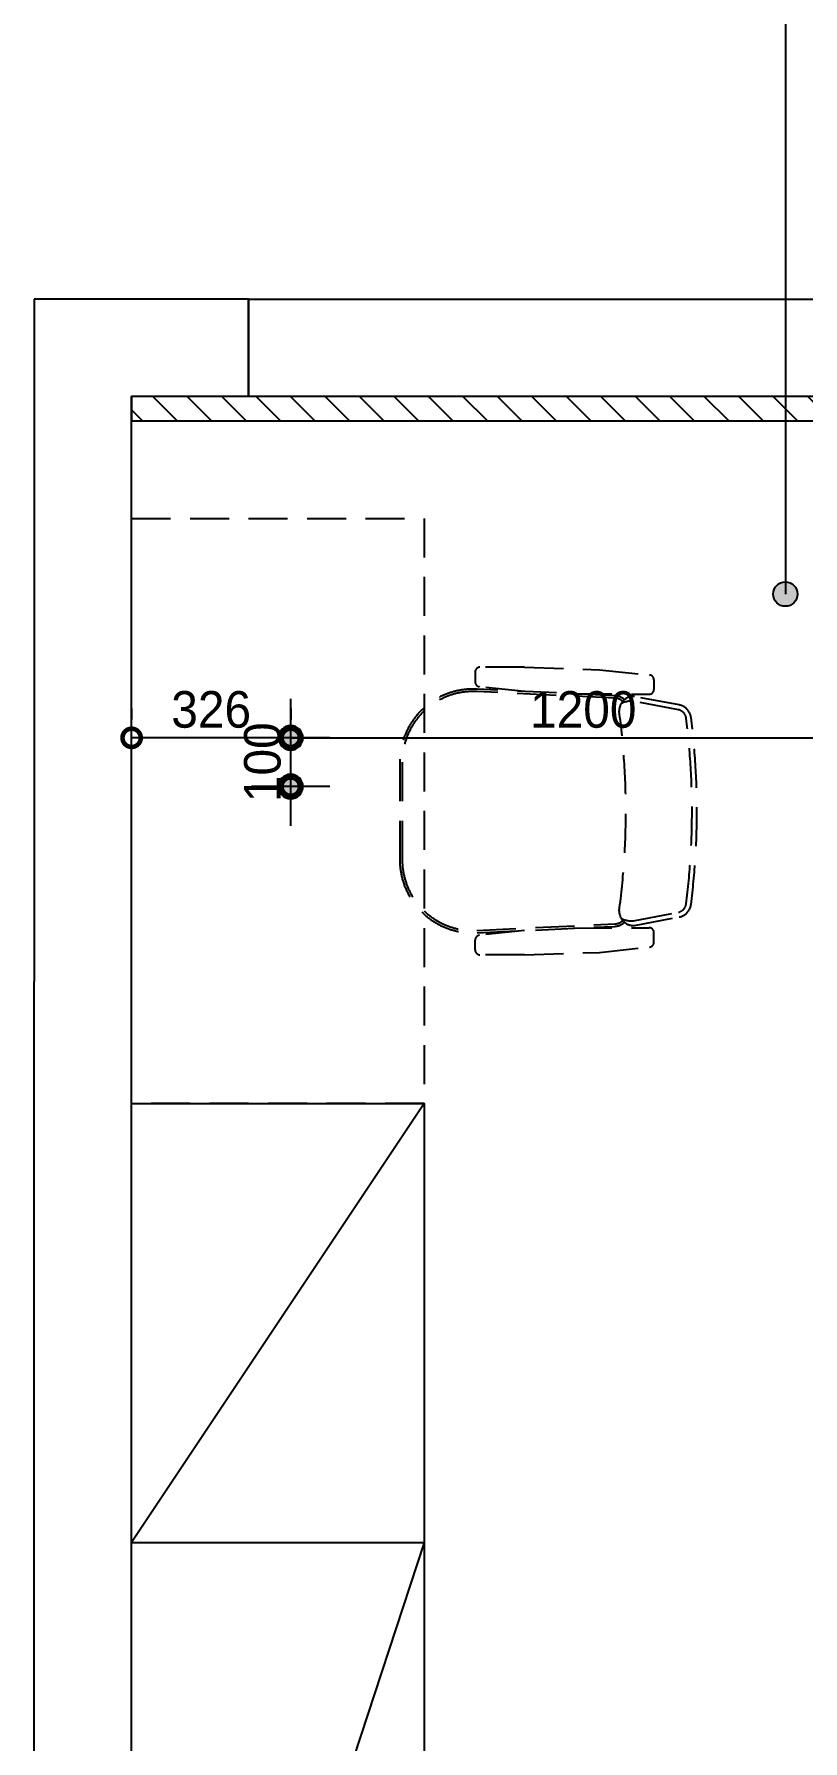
# Model space of a CAD drawing. Header units: inches. Extents: x -63256 to 33689, y -34490 to 100230.
# Drawn here: x -2013 to -436, y 10336 to 13837 of the extents above; entities that cross this region are included whole.
import ezdxf

# ---------------------------------------------------------------- set-up
doc = ezdxf.new("R2010")
doc.units = ezdxf.units.IN
doc.header["$LTSCALE"] = 100
doc.header["$MEASUREMENT"] = 0
doc.linetypes.add('DH-HID2', pattern=[1.2, 0.8, -0.4])
for name, color, linetype in [('0-ELC TEXT', 7, 'Continuous'), ('06-FUR', 6, 'Continuous'), ('07-DIM WAL', 5, 'Continuous'), ('3.기호.계단선', 30, 'Continuous'), ('C-WIN', 4, 'Continuous'), ('FU-FURM', 251, 'DH-HID2'), ('RC-LIGHT', 7, 'Continuous'), ('도면층2', 2, 'Continuous')]:
    doc.layers.add(name, color=color, linetype=linetype)
doc.styles.add('스타일1', font='')
doc.styles.get('스타일1').set_extended_font_data('HYwulM')
doc.dimstyles.new('30', dxfattribs={"dimscale": 30, "dimtxt": 2.5, "dimasz": 2.5, "dimexe": 1.25, "dimexo": 2, "dimtad": 1, "dimdec": 0, "dimtxsty": '스타일1', "dimblk": 'DOTSMALL', "dimcen": 2.5, "dimclrd": 1, "dimclre": 1, "dimclrt": 2, "dimadec": 0, "dimazin": 0, "dimtfac": 1, "dimtix": 1, "dimtmove": 0, "dimatfit": 3, "dimldrblk": 'DOTSMALL', "dimfxl": 1.25, "dimarcsym": 0})

# ---------------------------------------------------------------- blocks, each defined once
blk = doc.blocks.new('vuidauseh')
at = {"layer": 'C-WIN'}
blk.add_lwpolyline([(-54854.5, 13293.6), (-51744.5, 13293.6), (-51744.5, 13093.6), (-54854.5, 13093.6)], close=True, dxfattribs=at)
at = {"layer": '도면층2'}
for p, q in [((-54854.5, 13293.6), (-55294.5, 13293.6)), ((-55294.5, 13293.6), (-55294.5, 11893.6)), ((-54854.5, 13293.6), (-54854.5, 13093.6)), ((-55094.5, 8913.6), (-55094.5, 13093.6)), ((-54854.5, 13093.6), (-55094.5, 13093.6)), ((-55294.5, 3083.6), (-55294.5, 11893.6))]:
    blk.add_line(p, q, dxfattribs=at)
blk = doc.blocks.new('VUDASAUSEH')
at = {"layer": '3.기호.계단선'}
h = blk.add_hatch(dxfattribs=at)
h.set_pattern_fill('_USER', color=256, scale=50, angle=135, pattern_type=0)
h.set_pattern_definition([(135, (63784.06, -229590.68), (-35.355339, -35.355339), [])])
h.paths.add_polyline_path([(-24263.2, -5376.4), (-24263.2, -5326.4), (-27613.2, -5326.4), (-27613.2, -5376.4)])
at = {"layer": '06-FUR', "color": 8}
blk.add_line((-27013.2, -7676.4), (-27613.2, -9506.4), dxfattribs=at)
blk.add_lwpolyline([(-27013.2, -6776.4), (-27613.2, -7676.4), (-27013.2, -7676.4)], dxfattribs=at)
blk.add_lwpolyline([(-27013.2, -9506.4), (-27613.2, -9506.4), (-27613.2, -6776.4), (-27013.2, -6776.4)], close=True, dxfattribs=at)
at = {"layer": '3.기호.계단선'}
blk.add_lwpolyline([(-24263.2, -5376.4), (-24263.2, -5326.4), (-27613.2, -5326.4), (-27613.2, -5376.4), (-24263.2, -5376.4)], dxfattribs=at)
at = {"layer": 'FU-FURM', "color": 8}
for p, q in [((-27613.2, -6776.4), (-27613.2, -5576.4)), ((-27613.2, -5576.4), (-27013.2, -5576.4)), ((-27013.2, -5576.4), (-27013.2, -6776.4)), ((-26908.7, -5891.5), (-26908.7, -5911.5)), ((-26807.5, -5881.5), (-26898.7, -5881.5)), ((-26807.5, -5881.5), (-26653.7, -5886.6)), ((-26653.7, -5886.6), (-26550.7, -5897.4)), ((-26541.8, -5907.4), (-26541.8, -5927)), ((-26622.3, -5944.9), (-26904.8, -5931.6)), ((-26622, -5939.9), (-26904.6, -5926.6)), ((-26807.4, -5931.2), (-26899.8, -5921.5)), ((-26708, -5935.8), (-26551.9, -5937)), ((-26489.9, -5959), (-26582, -5941.5)), ((-26491.7, -5968.8), (-26583.9, -5951.3)), ((-27063.2, -6076.4), (-27063.2, -6276.5)), ((-27058.2, -6076.4), (-27058.2, -6276.5)), ((-26583.9, -6401.5), (-26491.7, -6384)), ((-26582, -6411.4), (-26489.9, -6393.8)), ((-26904.8, -6421.2), (-26622.3, -6408)), ((-26904.6, -6426.2), (-26622, -6413)), ((-26807.4, -6421.7), (-26899.8, -6431.3)), ((-26708, -6417), (-26551.9, -6415.8)), ((-26541.8, -6445.5), (-26541.8, -6425.8)), ((-26908.7, -6461.3), (-26908.7, -6441.3)), ((-26807.5, -6471.3), (-26898.7, -6471.3)), ((-26807.5, -6471.3), (-26653.7, -6466.3)), ((-26653.7, -6466.3), (-26550.7, -6455.4)), ((-27013.2, -6776.4), (-27613.2, -6776.4))]:
    blk.add_line(p, q, dxfattribs=at)
for centre, radius, start, end in [((-26898.7, -5891.5), 10, 90, 180), ((-26898.7, -5911.5), 10, 180, 264.0228), ((-26551.8, -5907.4), 10, 0, 83.9885), ((-26913.2, -6076.4), 150, 86.7077, 131.8103), ((-26913.2, -6076.4), 145, 86.7077, 133.6028), ((-26623.2, -5969.8), 25, 45.8011, 87.7173), ((-26623.2, -5969.8), 30, 45.8011, 87.7173), ((-26583.2, -5971.4), 30, 87.7173, 180), ((-26551.8, -5927), 10, 269.554, 0), ((-26913.2, -6076.4), 150, 131.8103, 180), ((-26913.2, -6076.4), 145, 133.6028, 180), ((-28133.1, -6176.4), 1533.7, 352.3194, 7.6806), ((-26587.8, -6000.5), 49.4, 85.4342, 115.1727), ((-26495.5, -5988.5), 20, 7.1793, 79.2056), ((-26495.5, -5988.5), 30, 7.1793, 79.2056), ((-27987.4, -6176.4), 1533.7, 352.8207, 7.1793), ((-27987.4, -6176.4), 1523.7, 352.8207, 7.1793), ((-26913.2, -6276.5), 150, 180, 228.1897), ((-26913.2, -6276.5), 145, 180, 226.3972), ((-26495.5, -6364.3), 20, 280.7944, 352.8207), ((-26495.5, -6364.3), 30, 280.7944, 352.8207), ((-26913.2, -6276.5), 145, 226.3972, 273.2923), ((-26913.2, -6276.5), 150, 228.1897, 273.2923), ((-26623.2, -6383), 25, 272.2827, 314.1989), ((-26623.2, -6383), 30, 272.2827, 314.1989), ((-26583.2, -6381.4), 30, 180, 272.2827), ((-26587.8, -6352.3), 49.4, 244.8273, 274.5658), ((-26898.7, -6441.3), 10, 95.9772, 180), ((-26551.8, -6425.8), 10, 0, 90.446), ((-26898.7, -6461.3), 10, 180, 270), ((-26551.8, -6445.5), 10, 276.0115, 0)]:
    blk.add_arc(centre, radius, start, end, dxfattribs=at)
blk.add_blockref('vuidauseh', (27481.3, -18420))
blk = doc.blocks.new('1')
at = {"linetype": 'Continuous'}
h = blk.add_hatch(color=4, dxfattribs=at)
h.dxf.hatch_style = 1
edge = h.paths.add_edge_path()
edge.add_arc((11539653.5, -14273503.8), 37.5, 0, 360)
at = {"color": 1, "linetype": 'Continuous'}
for p, q in [((11539653.5, -14273637.1), (11539653.5, -14273370.5)), ((11539520.2, -14273503.8), (11539786.8, -14273503.8))]:
    blk.add_line(p, q, dxfattribs=at)
at = {"color": 4, "linetype": 'Continuous'}
for radius in [41.5, 37.5]:
    blk.add_circle((11539653.5, -14273503.8), radius, dxfattribs=at)
blk = doc.blocks.new('_DOTSMALL')
at = {"color": 0, "linetype": 'ByBlock', "const_width": 0.5}
blk.add_lwpolyline([(-0.0625, 0, 1), (0.0625, 0, 1)], format="xyb", close=True, dxfattribs=at)
blk = doc.blocks.new('*D195')
at = {"layer": '07-DIM WAL', "color": 1, "lineweight": -2, "transparency": 16777216}
for p, q in [((-1486.8, 12218.6), (-1486.8, 12468.6)), ((-1426.8, 12393.6), (-1449.3, 12393.6)), ((-1546.8, 12293.6), (-1524.3, 12293.6))]:
    blk.add_line(p, q, dxfattribs=at)
at = {"layer": 'Defpoints', "color": 0, "transparency": 16777216}
for p in [(-1486.8, 12393.6), (-1486.8, 12393.6), (-1486.8, 12293.6)]:
    blk.add_point(p, dxfattribs=at)
at = {"layer": '07-DIM WAL', "color": 1, "lineweight": -2, "transparency": 16777216, "xscale": 75, "yscale": 75, "zscale": 75}
for p, rotation in [((-1486.8, 12393.6), 270), ((-1486.8, 12293.6), 90)]:
    blk.add_blockref('_DOTSMALL', p, dxfattribs=dict(at, rotation=rotation))
at = {"layer": '07-DIM WAL', "color": 2, "transparency": 16777216, "insert": (-1544.6, 12343.6), "char_height": 75, "attachment_point": 5, "rotation": 90, "style": '스타일1'}
blk.add_mtext('100', dxfattribs=at)
blk = doc.blocks.new('*D198')
at = {"layer": '07-DIM WAL', "color": 1, "lineweight": -2, "transparency": 16777216}
for p, q in [((-1813.2, 12453.6), (-1813.2, 12431.1)), ((-1486.8, 12453.6), (-1486.8, 12431.1)), ((-1486.8, 12393.6), (-1813.2, 12393.6))]:
    blk.add_line(p, q, dxfattribs=at)
at = {"layer": 'Defpoints', "color": 0, "transparency": 16777216}
for p in [(-1813.2, 12393.6), (-1813.2, 12393.6), (-1486.8, 12393.6)]:
    blk.add_point(p, dxfattribs=at)
at = {"layer": '07-DIM WAL', "color": 1, "lineweight": -2, "transparency": 16777216, "xscale": 75, "yscale": 75, "zscale": 75, "rotation": 180}
blk.add_blockref('_DOTSMALL', (-1813.2, 12393.6), dxfattribs=at)
at = {"layer": '07-DIM WAL', "color": 1, "lineweight": -2, "transparency": 16777216, "xscale": 75, "yscale": 75, "zscale": 75}
blk.add_blockref('_DOTSMALL', (-1486.8, 12393.6), dxfattribs=at)
at = {"layer": '07-DIM WAL', "color": 2, "transparency": 16777216, "insert": (-1650, 12451.4), "char_height": 75, "attachment_point": 5, "style": '스타일1'}
blk.add_mtext('326', dxfattribs=at)
blk = doc.blocks.new('*D199')
at = {"layer": '07-DIM WAL', "color": 1, "lineweight": -2, "transparency": 16777216}
for p, q in [((-1486.8, 12453.6), (-1486.8, 12431.1)), ((-286.8, 12453.6), (-286.8, 12431.1)), ((-1486.8, 12393.6), (-286.8, 12393.6))]:
    blk.add_line(p, q, dxfattribs=at)
at = {"layer": 'Defpoints', "color": 0, "transparency": 16777216}
for p in [(-1486.8, 12393.6), (-286.8, 12393.6), (-286.8, 12393.6)]:
    blk.add_point(p, dxfattribs=at)
at = {"layer": '07-DIM WAL', "color": 1, "lineweight": -2, "transparency": 16777216, "xscale": 75, "yscale": 75, "zscale": 75, "rotation": 180}
blk.add_blockref('_DOTSMALL', (-1486.8, 12393.6), dxfattribs=at)
at = {"layer": '07-DIM WAL', "color": 1, "lineweight": -2, "transparency": 16777216, "xscale": 75, "yscale": 75, "zscale": 75}
blk.add_blockref('_DOTSMALL', (-286.8, 12393.6), dxfattribs=at)
at = {"layer": '07-DIM WAL', "color": 2, "transparency": 16777216, "insert": (-886.8, 12451.3), "char_height": 75, "attachment_point": 5, "style": '스타일1'}
blk.add_mtext('1200', dxfattribs=at)

msp = doc.modelspace()

# ---------------------------------------------------------------- hatches: boundary and pattern name
at = {"layer": '0-ELC TEXT'}
h = msp.add_hatch(color=256, dxfattribs=at)
h.dxf.hatch_style = 1
edge = h.paths.add_edge_path()
edge.add_arc((-472.3, 12688.4), 25, -180, 180, ccw=False)

# ---------------------------------------------------------------- linework, layer by layer
msp.add_line((-472.3, 14197.5), (-472.3, 12688.4), dxfattribs=at)
msp.add_circle((-472.3, 12688.4), 25, dxfattribs=at)

# ---------------------------------------------------------------- block references
msp.add_blockref('VUDASAUSEH', (25800, 18420))
at = {"layer": 'RC-LIGHT', "xscale": -0.6024096385271789, "yscale": 0.6024096385271789, "zscale": 0.6024096385271789}
for p in [(6950111.7, 8610889.9), (6950111.7, 8610789.9)]:
    msp.add_blockref('1', p, dxfattribs=at)

# ---------------------------------------------------------------- dimensions: what is measured, and where the dimension line sits
at = {"layer": '07-DIM WAL'}
for base, p2, picture, middle in [((-1813.2, 12393.6), (-1813.2, 12393.6), '*D198', (-1650, 12451.4)), ((-286.8, 12393.6), (-286.8, 12393.6), '*D199', (-886.8, 12451.3))]:
    dim = msp.add_linear_dim(base=base, p1=(-1486.8, 12393.6), p2=p2, dimstyle='30', dxfattribs=at)
    dim.commit()
    dim.dimension.update_dxf_attribs({"geometry": picture, "text_midpoint": middle})
dim = msp.add_linear_dim(base=(-1486.8, 12393.6), p1=(-1486.8, 12293.6), p2=(-1486.8, 12393.6), angle=90, dimstyle='30', dxfattribs=at)
dim.commit()
dim.dimension.update_dxf_attribs({"geometry": '*D195', "text_midpoint": (-1544.6, 12343.6)})

doc.saveas('drawing.dxf')
